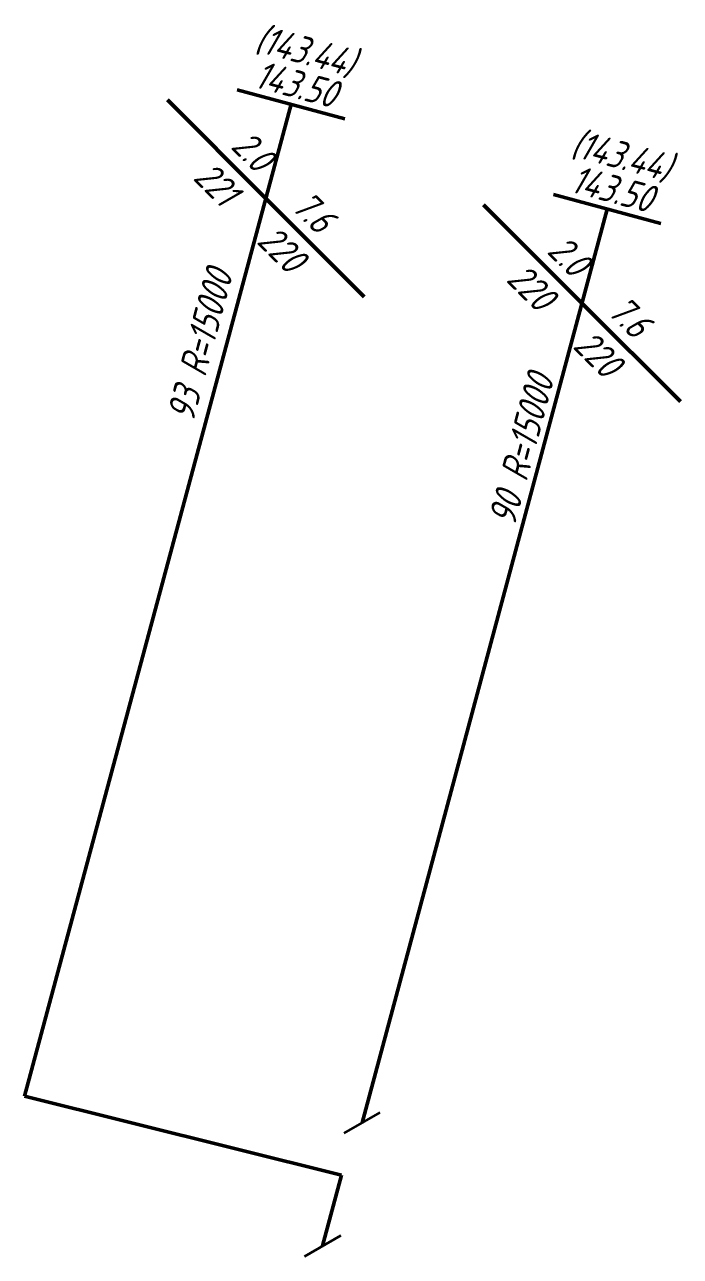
# Model space of a CAD drawing. Extents: x 10708 to 14321, y 7461 to 9444.
# Drawn here: x 13027.8 to 13051.35, y 7643.87 to 7688.13 of the extents above; entities that cross this region are included whole.
import ezdxf
from ezdxf.enums import TextEntityAlignment as Align

# ---------------------------------------------------------------- set-up
doc = ezdxf.new("R2010")
doc.units = 0
doc.styles.add('ук оф — копия$0$Уклоноуказатели', font='SPDS.shx', dxfattribs={"oblique": 15, "height": 2})

msp = doc.modelspace()

# ---------------------------------------------------------------- linework, layer by layer
at = {"color": 6, "lineweight": 50}
for p, q in [((13035.437, 7685.782), (13039.301, 7684.745)), ((13036.461, 7681.883), (13032.928, 7685.421)), ((13030.92, 7661.249), (13037.369, 7685.264)), ((13036.461, 7681.883), (13039.995, 7678.346)), ((13046.791, 7682.018), (13050.654, 7680.982)), ((13042.492, 7658.255), (13048.723, 7681.5)), ((13047.816, 7678.119), (13044.281, 7681.655)), ((13047.816, 7678.119), (13051.352, 7674.583)), ((13027.801, 7649.63), (13030.92, 7661.249)), ((13039.922, 7648.669), (13042.492, 7658.255)), ((13038.502, 7644.244), (13039.184, 7646.785))]:
    msp.add_line(p, q, dxfattribs=at)
at = {"color": 6, "lineweight": 35}
for p, q in [((13039.272, 7648.294), (13040.571, 7649.044)), ((13037.852, 7643.869), (13039.152, 7644.618))]:
    msp.add_line(p, q, dxfattribs=at)
at = {"color": 6, "lineweight": 50}
msp.add_lwpolyline([(13039.184, 7646.785), (13027.801, 7649.63)], dxfattribs=at)

# ---------------------------------------------------------------- texts
at = {"color": 6, "lineweight": 35, "style": 'ук оф — копия$0$Уклоноуказатели', "oblique": 15}
for s, rotation, p in [('(143.44)', 344.9693, (13037.758, 7686.712)), ('143.50', 344.9693, (13037.434, 7685.505)), ('(143.44)', 344.9939, (13049.111, 7682.949)), ('143.50', 344.9939, (13048.787, 7681.742))]:
    msp.add_text(s, height=1, rotation=rotation, dxfattribs=at).set_placement(p, align=Align.CENTER)
for rotation, p in [(314.9693, (13036.115, 7682.761)), (314.9939, (13047.469, 7678.997))]:
    msp.add_text('2.0', height=1, rotation=rotation, dxfattribs=at).set_placement(p, align=Align.RIGHT)
for s, rotation, p in [('221', 314.9693, (13035.584, 7682.231)), ('220', 314.9939, (13046.939, 7678.467))]:
    msp.add_text(s, height=1, rotation=rotation, dxfattribs=at).set_placement(p, align=Align.TOP_RIGHT)
for rotation, p in [(314.9693, (13037.339, 7681.536)), (314.9939, (13048.694, 7677.772))]:
    msp.add_text('7.6', height=1, rotation=rotation, dxfattribs=at).set_placement(p)
for rotation, p in [(314.9693, (13036.808, 7681.006)), (314.9939, (13048.163, 7677.242))]:
    msp.add_text('220', height=1, rotation=rotation, dxfattribs=at).set_placement(p, align=Align.TOP_LEFT)
for s, rotation, p in [('93 R=15000', 74.9693, (13033.371, 7673.941)), ('90 R=15000', 74.9939, (13044.916, 7670.197))]:
    msp.add_text(s, height=1, rotation=rotation, dxfattribs=at).set_placement(p, align=Align.MIDDLE_LEFT)

doc.saveas('drawing.dxf')
